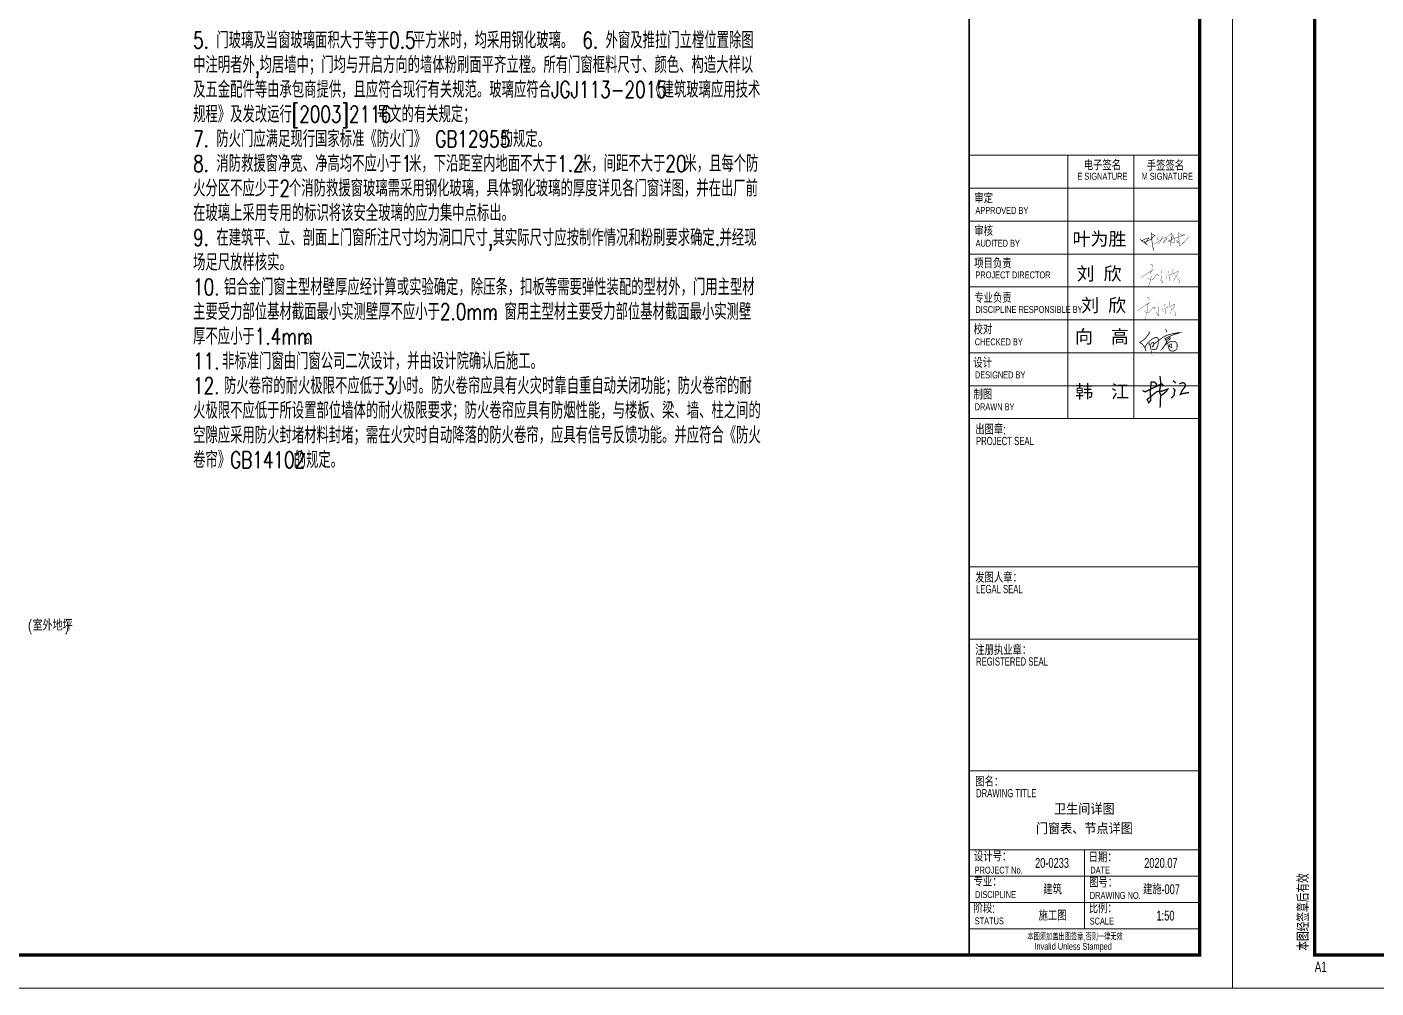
# Model space of a CAD drawing. Extents: x 409931 to 937299, y -508824 to 132289.
# Drawn here: x 636140 to 656635, y -204324 to -189724 of the extents above; entities that cross this region are included whole.
import ezdxf
from ezdxf.enums import TextEntityAlignment as Align

# ---------------------------------------------------------------- set-up
doc = ezdxf.new("R2010")
doc.units = 0
doc.header["$LTSCALE"] = 1500
doc.header["$MEASUREMENT"] = 0
for name, color, linetype in [('00-tk', 151, 'Continuous'), ('A-Hz2(文字标注)', 2, 'Continuous'), ('AXIS', 3, 'Continuous'), ('iicon', 7, 'Continuous'), ('PUB_HATCH', 8, 'Continuous'), ('PUB_TEXT', 7, 'Continuous'), ('签名', 1, 'Continuous')]:
    doc.layers.add(name, color=color, linetype=linetype)
doc.layers.add('TK', color=151, linetype='Continuous', lineweight=13)
doc.layers.add('功能名称', color=255, linetype='Continuous', lineweight=0)
doc.styles.add('_HZTXT', font='txt.shx', dxfattribs={"width": 0.75, "bigfont": 'HZTXT.shx'})
doc.styles.add('_TCH_DIM', font='SIMPLEX', dxfattribs={"bigfont": 'GBCBIG'})
doc.styles.add('DS6HT', font='simhei.ttf', dxfattribs={"width": 0.8})
doc.styles.add('T&D', font='haiwenrs.shx', dxfattribs={"width": 0.7, "bigfont": 'hztxt.shx'})
doc.styles.add('TITLE', font='simhei.ttf', dxfattribs={"width": 0.8})

# ---------------------------------------------------------------- blocks, each defined once
blk = doc.blocks.new('A1')
at = {"layer": 'TK'}
for p, q in [((-42050, 29700), (-42050, 0)), ((0, 0), (0, 29700)), ((-40800, 29200), (-40800, 500)), ((-4000, 29200), (-4000, 500)), ((-500, 500), (-500, 29200)), ((-4000, 12650.04489144497), (-500, 12650.04489144497)), ((-4000, 12650.04489144497), (-500, 12650.04489144497)), ((-4000, 12650.04489144497), (-500, 12650.04489144497)), ((-4000, 12650.04489144497), (-500, 12650.04489144497)), ((-4000, 12650.04489144497), (-500, 12650.04489144497)), ((-500, 12650.04489144497), (-4000, 12650.04489144497)), ((-500, 12650.04489144497), (-4000, 12650.04489144497)), ((-500, 12650.04489144497), (-4000, 12650.04489144497)), ((-4000, 12650.04489144497), (-500, 12650.04489144497)), ((-2500, 8650.044891444966), (-2500, 12650.04489144497)), ((-2500, 12650.04489144497), (-2500, 9450.044891444966)), ((-1500, 9450.044891444966), (-1500, 12650.04489144497)), ((-1499.974673636258, 8650.044891444966), (-1499.974673636258, 12650.04489144497)), ((-500, 12150.04489144497), (-4000, 12150.04489144497)), ((-500, 11650.04489144497), (-4000, 11650.04489144497)), ((-500, 11650.04489144497), (-4000, 11650.04489144497)), ((-500, 11150.04489144497), (-4000, 11150.04489144497)), ((-500, 11150.04489144497), (-4000, 11150.04489144497)), ((-500, 10650.04489144497), (-4000, 10650.04489144497)), ((-500, 10650.04489144497), (-4000, 10650.04489144497)), ((-500, 10150.04489144497), (-4000, 10150.04489144497)), ((-500, 10150.04489144497), (-4000, 10150.04489144497)), ((-500, 9650.044891444966), (-4000, 9650.044891444966)), ((-500, 9650.044891444966), (-4000, 9650.044891444966)), ((-500, 9150.044891444966), (-4000, 9150.044891444966)), ((-500, 9150.044891444966), (-4000, 9150.044891444966)), ((-4000, 8650.044891444966), (-500, 8650.044891444966)), ((-4000, 8650.044891444966), (-500, 8650.044891444966)), ((-500, 8650.044891444966), (-4000, 8650.044891444966)), ((-500, 8650.044891444966), (-4000, 8650.044891444966)), ((-4000, 6400.044891444966), (-500, 6400.044891444966)), ((-500, 5300.044891444966), (-4000, 5300.044891444966)), ((-500, 2100), (-4000, 2100)), ((-2250, 2100), (-2250, 900)), ((-500, 1700), (-4000, 1700)), ((-500, 1300), (-4000, 1300)), ((-500, 900), (-4000, 900)), ((-40800, 500), (-500, 500)), ((-500, 500), (-4000, 500)), ((-42050, 0), (0, 0))]:
    blk.add_line(p, q, dxfattribs=at)
at = {"layer": 'TK', "const_width": 50}
blk.add_lwpolyline([(-40800, 29200), (-500, 29200), (-500, 500), (-40800, 500)], close=True, dxfattribs=at)
at = {"layer": 'TK', "const_width": 25}
blk.add_lwpolyline([(-4000, 500), (-4000, 29200)], dxfattribs=at)
at = {"layer": 'TK'}
blk.add_lwpolyline([(-4000, 3300), (-500, 3300), (-500, 2100), (-4000, 2100)], close=True, dxfattribs=at)
at = {"layer": 'TK', "style": 'T&D', "width": 0.7}
for s, height, p in [('电子签名', 150, (-2260.25917544961, 12423.89008911327)), ('手签签名', 150, (-1302.6533639431, 12417.54459151719)), ('E SIGNATURE', 105, (-2356.755314044654, 12279.10969114304)), ('M SIGNATURE', 105, (-1381.624226398766, 12279.10969114304)), ('审定', 150, (-3922.377303019166, 11921.12846058793)), ('APPROVED BY', 105, (-3906.280650034547, 11759.91275099106)), ('审核', 150, (-3922.803047820926, 11425.85937526636)), ('AUDITED BY', 105, (-3903.679524235427, 11262.0819702046)), ('项目负责', 150, (-3924.59277985245, 10933.29432890657)), ('PROJECT DIRECTOR', 105, (-3905.412393070757, 10780.80447065644)), ('专业负责', 150, (-3923.601319335401, 10408.88333748188)), ('DISCIPLINE RESPONSIBLE BY', 105, (-3905.887204185128, 10255.92793799937)), ('校对', 150, (-3933.671933665872, 9929.359295321628)), ('CHECKED BY', 105, (-3916.39281821996, 9763.145476573147)), ('设计', 150, (-3937.128194160759, 9422.196728373878)), ('DESIGNED BY', 105, (-3914.035912461579, 9262.180701467209)), ('制图', 150, (-3935.000199146569, 8939.164796478115)), ('DRAWN BY', 105, (-3917.191818751395, 8776.535401469097)), ('出图章:', 150, (-3908.956770248711, 8409.251352086663)), ('PROJECT SEAL', 125, (-3896.571242146194, 8248.000412524678)), ('发图人章：', 150, (-3908.956770248711, 6159.251352086663)), ('LEGAL SEAL', 125, (-3896.571242146194, 5998.000412524678)), ('注册执业章：', 150, (-3908.956770248711, 5059.251352086663)), ('REGISTERED SEAL', 125, (-3896.571242146194, 4898.000412524678)), ('图名：', 150, (-3908.956770248711, 3059.206460642628)), ('DRAWING TITLE', 125, (-3896.571242146194, 2897.955521079712)), ('设计号：', 150, (-3928.386574327946, 1922.454251579009)), ('日期：', 150, (-2185.413175821304, 1910.601718081161)), ('PROJECT No.', 105, (-3917.709419459105, 1738.385586056858)), ('专业：', 150, (-3933.634753897786, 1541.126706351526)), ('图号：', 150, (-2178.571369275451, 1527.65330940485)), ('DATE', 105, (-2160.662384808064, 1738.893050373532)), ('DISCIPLINE', 105, (-3912.530496321619, 1367.714791457169)), ('DRAWING NO.', 105, (-2167.504191339016, 1354.577266667038)), ('阶段:', 150, (-3933.510821335018, 1140.215718324296)), ('比例：', 150, (-2184.044814504683, 1135.838168320246)), ('STATUS', 105, (-3916.718687966466, 966.7043579742312)), ('SCALE', 105, (-2170.240184940398, 964.1299880882725)), ('A1', 157.5, (-40800.20180878043, 243.7617157269269))]:
    blk.add_text(s, height=height, dxfattribs=at).set_placement(p)
blk.add_text('本图经签章后有效', height=175, rotation=90, dxfattribs=at).set_placement((-40889.19549184293, 567.4301464566961))
for s, height, p in [('本图须加盖出图签章,否则一律无效', 100, (-2392.078612335026, 781.8125154720619)), ('Invalid Unless Stamped', 105, (-2421.169838242233, 619.9687352012843))]:
    blk.add_text(s, height=height, dxfattribs=at).set_placement(p, align=Align.MIDDLE)
blk = doc.blocks.new('节点1')
at = {"layer": 'PUB_TEXT', "style": '_TCH_DIM', "width": 0.7058823529411765}
for s, p in [('(', (2446, 1799.096571267175)), (')', (2670.595744680851, 1799.096571267175))]:
    blk.add_text(s, height=59.5, dxfattribs=at).set_placement(p)
at = {"layer": 'PUB_TEXT', "style": '_TCH_DIM'}
blk.add_text('室外地坪', height=67.5177304964539, dxfattribs=at).set_placement((2474, 1799.096571267175))
blk = doc.blocks.new('A$C7C122B11')
at = {"layer": 'iicon', "color": 13, "const_width": 7.575757575132871}
for points in [[(100.7970233689994, 315.9515967653133), (199.0888365005376, 382.8778826375492)], [(199.0888365005376, 382.8778826375492), (300.5110004848102, 454.8074805347715)], [(244.3624277019408, 611.0290988776833), (279.0327184172347, 604.8438947247341)], [(322.4230265802471, 465.4405168076046), (254.8083938822383, 392.8854461885057)], [(254.8083938822383, 392.8854461885057), (267.3297972941073, 338.4690845052246)], [(279.0327184172347, 604.8438947247341), (314.94104956917, 590.6175023976248)], [(321.132111500483, 572.0618899385445), (297.6059042114067, 526.2903457558714)], [(300.5110004848102, 454.8074805347715), (344.335052675684, 476.0735530804377)], [(314.94104956917, 590.6175023976248), (321.132111500483, 572.0618899385445)], [(553.5673253951827, 440.1709960661829), (553.0463167116977, 381.2844891168643)], [(553.0463167116977, 381.2844891168643), (555.0409374145092, 297.5777777298354)], [(718.076247107354, 415.8895953928587), (741.3754803164627, 413.2289288535248)], [(745.3690204735612, 399.9279449097812), (719.4071405762808, 368.0041741926688)], [(741.3754803164627, 413.2289288535248), (745.3690204735612, 399.9279449097812)], [(850.2705939338775, 438.960449161008), (849.5862326928183, 402.7140348185785)], [(849.5862326928183, 402.7140348185785), (862.5925352753841, 373.3071870035492)], [(857.8002870868659, 469.0512536286842), (850.2705939338775, 438.960449161008)], [(872.1753121516667, 485.4648040432949), (857.8002870868659, 469.0512536286842)], [(862.5925352753841, 373.3071870035492), (875.5979781077476, 363.0487767131999)], [(875.5979781077476, 363.0487767131999), (896.819194834563, 363.0487767131999)], [(896.819194834563, 363.0487767131999), (924.1996627316112, 381.513727335725)], [(924.1996627316112, 381.513727335725), (974.1709295882613, 413.6564017615747)], [(991.2842593678506, 378.0944138225168), (970.7482636321802, 334.3254158007912)], [(974.1709295882613, 413.6564017615747), (997.4443702884018, 421.1789854408707)], [(1009.766311629792, 410.9210449010134), (991.2842593678506, 378.0944138225168)], [(997.4443702884018, 421.1789854408707), (1009.766311629792, 410.9210449010134)], [(0.0007576050702482, 250.9024336845614), (100.7970233689994, 315.9515967653133)], [(179.9224229973042, 234.3780221641064), (213.8051824355498, 214.250624705106)], [(219.8604038188932, 60.7831532410346), (189.0452334616566, -0.0002060187980533)], [(213.8051824355498, 214.250624705106), (248.6035759460647, 200.5268653577659)], [(254.2762084448477, 164.2658887512516), (219.8604038188932, 60.7831532410346)], [(248.6035759460647, 200.5268653577659), (284.3176035295473, 195.037831369089)], [(269.9907244815258, 260.035791651113), (254.2762084448477, 164.2658887512516)], [(267.3297972941073, 338.4690845052246), (269.9907244815258, 260.035791651113)], [(284.3176035295473, 195.037831369089), (312.2474518701201, 200.0697981715202)], [(312.2474518701201, 200.0697981715202), (331.4783466457156, 219.739658693783)], [(331.4783466457156, 219.739658693783), (382.2285472766962, 294.8917446665)], [(382.2285472766962, 294.8917446665), (411.197833733866, 328.3370370857883)], [(411.197833733866, 328.3370370857883), (434.3741226493148, 348.9182134775911)], [(434.3741226493148, 348.9182134775911), (447.8928364126477, 348.9182134775911)], [(447.8928364126477, 348.9182134775911), (455.0012519170996, 315.0120958685875)], [(455.0012519170996, 315.0120958685875), (462.0279911428223, 291.8895695514511)], [(462.0279911428223, 291.8895695514511), (484.7589294016361, 335.2447174279951)], [(534.5625449493527, 157.8105780906044), (508.7167313428363, 209.4535331269726)], [(574.5237390289549, 108.0541408546269), (534.5625449493527, 157.8105780906044)], [(555.0409374145092, 297.5777777298354), (561.1933105823118, 211.5237233529333)], [(561.1933105823118, 211.5237233529333), (572.472374806297, 133.6654050473589)], [(572.472374806297, 133.6654050473589), (574.5237390289549, 108.0541408546269)], [(674.2358596608974, 309.3520727169234), (685.6524839333723, 266.1284549657721)], [(685.6524839333723, 266.1284549657721), (692.2622442622667, 224.1059891108889)], [(692.2622442622667, 224.1059891108889), (691.6612788005733, 210.8989552564453)], [(725.6901957900262, 308.6375822850969), (755.2991364721672, 327.3519703953061)], [(755.2991364721672, 327.3519703953061), (790.3451380701738, 346.0658887554891)], [(755.8106879024997, 295.5094665060751), (764.9249008636688, 257.2642640059348)], [(762.4943867573747, 217.8052263474092), (761.8865432932507, 180.1674111774191)], [(761.8865432932507, 180.1674111774191), (763.1022302216153, 159.5275159792509)], [(764.9249008636688, 257.2642640059348), (762.4943867573747, 217.8052263474092)], [(790.3451380701738, 346.0658887554891), (816.9320564377123, 356.932625876274)], [(825.9964038813487, 342.4441127988975), (799.4086257637248, 314.6743452963419)], [(816.9320564377123, 356.932625876274), (835.0598915747834, 355.7248974735849)], [(835.0598915747834, 355.7248974735849), (825.9964038813487, 342.4441127988975)], [(892.1808419503502, 201.1333131864667), (875.7338186554844, 163.8633126171771)], [(909.4291525277076, 232.7930841515772), (892.1808419503502, 201.1333131864667)], [(920.8311610448873, 283.4580187543761), (909.4291525277076, 232.7930841515772)], [(923.0759690859123, 310.7749468248803), (920.8311610448873, 283.4580187543761)], [(950.8966291378019, 293.9757312922738), (936.5216040732339, 278.9300941831898)], [(970.7482636321802, 334.3254158007912), (950.8966291378019, 293.9757312922738)], [(980.2123949669768, 231.2062671370804), (1007.238645739155, 207.4293784452602)], [(1033.078441093443, 121.2193669192493), (1002.25037448178, 119.1928634850774)], [(1007.238645739155, 207.4293784452602), (1027.810750987381, 170.7569004462566)], [(1027.810750987381, 170.7569004462566), (1032.673498700839, 145.9395145112649)], [(1032.673498700839, 145.9395145112649), (1033.078441093443, 121.2193669192493)]]:
    blk.add_lwpolyline(points, dxfattribs=at)
blk = doc.blocks.new('A$C2CD672AE')
at = {"layer": '签名', "const_width": 40}
for points in [[(540.0881397943012, 958.3370811040513), (550.8489124546759, 861.0706685180776), (567.3179551581852, 712.2073151967488), (523.0104887406342, 494.9340344476514), (559.0191287468188, 371.9746074373834), (543.1768800984137, 0.8530088732950389)], [(934.9487146656029, 820.1810444663279), (1023.226905263495, 748.7558213393204)], [(9.920812285970896, 523.2925402219407), (85.64476809604093, 480.0337748597376), (394.0206144819967, 628.6754554281943), (590.4196245889179, 723.3426586687565), (642.8136640558951, 671.9342207829468)], [(461.6739908079617, 655.8767074788921), (413.9479712764733, 738.226304418873), (354.7637216071598, 782.187037571799), (273.5597426663153, 780.4759910698049), (253.3334755222313, 599.6754109035246), (239.4850451382808, 475.8856759928167), (250.6432823608629, 353.0214769686572), (261.9919008868746, 228.0609749183059), (196.5405086646788, 147.6520239780657), (147.917758084368, 247.6385617624037), (315.6064654956572, 382.7673622812144), (446.4496776717715, 488.2049113581888), (599.5712998132221, 501.6631575371139), (775.4302235315554, 563.8311803708784), (726.707836158108, 488.150277487468), (613.1219024430029, 393.5601171250455), (559.0191287468188, 371.9746074373834)], [(945.4105769763701, 587.0399905960076), (993.8340539853089, 536.6299283201806), (976.9954374949448, 454.7190612549894), (974.9030650327913, 387.5056448946707), (886.5252376566641, 288.7475507552736)], [(1126.251339889597, 719.3609199295752), (1222.998657129239, 757.1794348801486), (1271.322497345041, 748.7558213393204), (1304.99973032577, 710.9811793784611), (1309.184475250077, 645.8736663977616), (1216.621902949642, 526.1442843894474), (1158.283402010333, 403.9466909407638), (1244.02201854391, 429.4920936296694), (1357.50831548078, 448.4013511012308), (1418.48602727754, 454.7190612549894)]]:
    blk.add_lwpolyline(points, dxfattribs=at)
blk = doc.blocks.new('A$C3CB17D36')
at = {"const_width": 19.8}
for points in [[(80.04379926508409, 483.3245182275459), (81.90662597743358, 436.2608653112984), (-4.34517220401176, 331.2727085075858), (-78.27530148279766, 262.4873684884878), (-162.3526845840388, 213.9755951842744), (-95.67428008083516, 171.601331080441), (-53.63557197838236, 121.6414522278392), (-13.77129550796963, 42.71932143150843), (0, 0)], [(-28.95940501802397, 72.78829725229298), (10.14727037428383, 153.4999226881337), (71.03089262000867, 228.0777145799366), (167.4787394450614, 307.1438412381794), (247.932097412624, 338.2782589242815), (277.6491035087529, 336.8301459561044), (299.393270862638, 320.9009107259553), (315.3389814508046, 280.3537624566088), (313.8893713973303, 213.0165279858957), (303.7463548456508, 143.1892565552043), (282.0021874917657, 93.95343047679853), (255.9092065293153, 43.26949143021193), (210.971294871757, 29.51242194243605), (146.4636474923609, 44.71760439838908)], [(64.5606629194881, 180.116118694219), (92.82805896214268, 156.2222658489991), (110.9481846305207, 112.0548314493135), (117.471429871126, 72.23174337394448), (101.8881217963281, 134.1385486491563), (134.8892941173835, 190.4118413703618), (181.276832380252, 221.5462590564603), (200.8465681020898, 208.5132497626655), (197.9473479951484, 167.2420412993342), (178.3776122733179, 104.97320592713), (156.6334449194328, 102.0769799907794), (195.0945020384024, 158.1645863071826), (241.4356495992397, 199.8245719536098), (314.832404044726, 256.8222468681452), (384.7038751147629, 311.6321337773879), (440.2388931854512, 349.2138049200694), (503.2969305113802, 382.5203957683261), (608.641771453491, 419.6374419611639), (706.4904500626872, 439.1869633216447), (790.5678497157642, 454.3921457776014), (852.1762769882189, 454.3921457776014), (715.912931962077, 416.0171632506172), (599.219306105937, 368.2294501403885), (536.1612522281721, 337.0950324542864), (477.4520450626515, 306.6846675423803), (499.1458782743503, 274.3440665564449), (516.5283877926486, 239.6149461754649), (509.5753906060636, 195.624718617124), (467.4001295411654, 130.7052330496408), (427.2981192994703, 62.49641516694101), (399.4860808976155, 42.81658003706252), (467.4001295411654, 130.7052330496408), (525.6854940584817, 186.8616574146727), (612.8627055544857, 233.2623446866855), (671.6553836437306, 241.9633764458667), (728.9963992514749, 239.7881166511215), (768.9173657702268, 207.1592642487194), (790.6924188555495, 168.7297240068583), (790.6924188555495, 121.5991520058196), (781.9823943110532, 49.09058369179547), (744.2389546182239, 15.73664716440908), (691.9787907993959, -10.36644069334579), (628.831092161985, 1.234934985561267), (594.7168086728998, 22.98750325383298), (580.2001010987369, 54.16618740626654), (572.9417555875771, 97.67132394280634), (582.3776113728236, 119.4238922110781), (601.2493394951525, 157.1283483279512), (634.6377751916516, 176.7056642212665), (651.3319930399011, 158.5785239977085), (649.1544827658145, 128.8500080952435), (647.7028202843139, 80.99435196921695), (582.3776113728236, 119.4238922110781)], [(484.4964084001258, 543.1565462122599), (520.1129202386364, 516.2902290898237), (530.2890735718538, 479.2582878867397)], [(510.8277125129171, 203.5479097504467), (545.3600029207446, 247.0389727405491), (596.8943189469865, 292.7193690718304), (620.1210676174887, 320.9977093045381), (594.7168086728998, 336.9495971531433), (562.0542207689941, 311.5716008401614), (533.7466203095755, 289.8190251521009), (502.7242833371347, 269.0094735791463)], [(572.9417555875771, 97.67132394280634), (557.6992002208208, 137.5510398544247), (556.9733689800705, 178.155832471235), (546.4555307543778, 197.9166563165199)]]:
    blk.add_lwpolyline(points, dxfattribs=at)
blk = doc.blocks.new('5635634563456')
at = {"layer": 'AXIS', "color": 1, "ltscale": 1000}
for points, const_width in [([(456321.4968735353, 227083.6384566817), (456323.2518110435, 227002.9642946861), (456339.923411436, 226888.9681871878), (456349.6981607412, 226736.0108994469), (456363.6954416105, 226550.7854877579), (456388.532304615, 226376.7655627667), (456411.5566266934, 226211.2360450205), (456434.0624306019, 226115.2150155564), (456453.9713605533, 225981.1316658578), (456460.4231145977, 225937.6801696795)], 35), ([(455637.881451799, 226630.6213626868), (456046.0826958741, 226314.4769262232), (455897.5426243895, 226527.8115043262)], 35), ([(455725.8766600048, 226494.9224269953), (455792.5862253162, 226558.9228373328), (455885.0902339679, 226610.4786683344), (455980.262530829, 226658.4789645543), (456073.6559397471, 226692.2569371139), (456140.3655050584, 226710.9236907846), (456191.064816652, 226720.701538301), (456170.6072119614, 226678.9235086825), (456121.686875721, 226626.4787824521), (456065.6508128881, 226550.0338850452), (456000.0353318462, 226460.5206597582), (455930.452706912, 226406.9219377478)], 35), ([(456000.0353318462, 226460.5206597582), (456119.9079003677, 226541.1449327576), (456209.4857602907, 226583.6135769482), (456284.2164485542, 226618.512218124), (456362.4392675342, 226642.2432941236), (456383.3917896016, 226666.6723198801), (456371.5116747126, 226711.4954200025), (456436.4431387742, 226771.1241524457), (456483.8255773943, 226814.0919121376), (456540.8600411944, 226856.1827712426), (456583.855179749, 226882.4895581832)], 35), ([(456540.8600411944, 226856.1827712426), (456496.9873901805, 226883.3664587701), (456453.1147391666, 226906.1656894964), (456403.9774504486, 226929.8418208096), (456346.9429866484, 226954.3948065765), (456330.271386256, 226973.6864810884)], 35), ([(456510.8857225387, 226355.5845014946), (456597.6053515714, 226398.629718893), (456645.2724856871, 226426.1786893986), (456716.4860438754, 226465.7802912505), (456769.3218391358, 226501.938323689), (456843.4069145868, 226554.1665466337), (456901.4114584023, 226589.1766457125), (456971.6375419165, 226633.0344078309), (457083.0005074486, 226688.3587707739), (457147.3722830674, 226723.740611484), (457209.8128145108, 226743.6831337169), (457243.2860818899, 226739.1799760944), (457254.8729350695, 226714.7343423723), (457255.5167122647, 226661.3398711723), (457241.354925125, 226610.5186658517), (457205.6544421404, 226553.8616520641), (457186.7061093366, 226523.7904635769), (457156.3219661206, 226496.478454978), (457120.737826306, 226465.7663128794), (457078.6839223526, 226439.9034660875), (457051.1871625321, 226435.8624251095), (457075.4490402833, 226473.8484409685), (457119.603461876, 226542.9795517616), (457168.4528612911, 226613.669473737), (457233.2657095136, 226691.5472233813), (457285.0244344958, 226753.7797157742), (457337.5917925849, 226799.8479058556), (457415.157023535, 226882.8642523419), (457487.295995052, 226939.7263283721), (457542.1622452299, 226981.357469761), (457582.80394764, 227001.6653211052), (457584.8359759438, 226953.941824313), (457565.531226301, 226822.9559986099), (457537.0820433549, 226675.7238918315), (457514.7414449996, 226502.0919935046), (457509.0472728573, 226325.6831049196), (457519.7576625017, 226215.8188286116)], 20), ([(456722.7335235053, 226779.7802241481), (456706.6953858873, 226722.1333756072), (456709.1424385119, 226662.2206930844), (456719.7459253036, 226611.6821461128), (456740.1374477731, 226592.9339211438), (456760.1210261597, 226585.5976752458), (456773.5794222485, 226591.3036647812)], 20), ([(456473.7164835172, 226131.6091075262), (456467.8449557837, 226097.5761104271), (456460.4231145977, 225937.6801696795)], 10)]:
    blk.add_lwpolyline(points, dxfattribs=dict(at, const_width=const_width))
for points in [[(457040.6918023378, 226827.7845800929, 20, 20, 0), (456956.8193904918, 226700.3447395913, 20, 20, 0), (456928.2864684347, 226631.251312051, 20, 20, 0), (456875.2497231229, 226502.8210548261, 20, 20, 0), (456834.0922933408, 226422.8359672434, 20, 20, 0), (456811.7780929098, 226395.7834826446, 20, 20, 0), (456724.1729237637, 226364.2658120954, 20, 0, 0)], [(457511.8943589285, 226413.8875492121, 20, 20, 0), (457568.290770911, 226678.2049373683, 20, 20, 0), (457590.6067167957, 226782.7947919906, 20, 20, 0), (457627.3747450841, 226841.122022116, 20, 20, 0), (457636.1324062726, 226855.0148018837, 20, 20, 0), (457670.2982945656, 226830.3979818893, 20, 20, 0), (457683.7118491472, 226787.501867116, 20, 20, 0), (457720.8650235701, 226668.6872140308, 20, 20, 0), (457721.2699767961, 226592.6818491317, 20, 20, 0), (457721.7555783013, 226501.5396696671, 20, 20, 0), (457712.3275488015, 226436.2896650262, 20, 20, 0), (457674.7695085629, 226435.3960180739, 20, 20, 0), (457629.1632481651, 226445.2263652151, 20, 20, 0), (457579.0858611803, 226451.4820322806, 20, 20, 0), (457468.2000687247, 226480.0794728851, 20, 20, 0), (457411.8629646617, 226504.2085864616, 20, 20, 0), (457344.7950169333, 226517.6136136783, 20, 20, 0), (457423.4881035726, 226562.2971146227, 20, 20, 0), (457641.6825949113, 226659.7070774816, 20, 20, 0), (457902.8006357316, 226748.1803862849, 20, 20, 0), (458181.951370434, 226842.763621807, 20, 20, 0), (458298.3834971389, 226875.2954487913, 20, 20, 0), (458384.2305086917, 226894.0625422546, 20, 20, 0), (458348.859824941, 226902.3944818272, 20, 20, 0), (458319.8952705974, 226902.3944818272, 20, 20, 0), (458243.9730919132, 226890.5529100445, 20, 20, 0), (458219.1516571922, 226886.6815142799, 20, 20, 0), (458165.8566513238, 226893.184349937, 20, 20, 0), (458107.927630047, 226921.2532881675, 20, 20, 0), (458072.3802899878, 226956.7780035156, 20, 20, 0), (458038.1494371435, 226986.162615559, 20, 20, 0), (458000.0202577069, 227028.8059663217, 20, 20, 0), (457974.1065866552, 227048.6420591747, 20, 20, 0), (457984.5822795216, 226931.2784559725, 20, 20, 0), (458001.2774807074, 226820.344626676, 20, 20, 0), (458012.5691491499, 226590.4221508706, 20, 20, 0), (458015.8896978883, 226522.808689595, 20, 20, 0), (457984.3999415407, 226422.8282168595, 20, 20, 0), (457948.0055952329, 226430.1024596857, 20, 20, 0), (457915.4932297827, 226448.045567386, 20, 20, 0), (457886.3777177723, 226495.0856463912, 20, 20, 0), (457874.8323141872, 226513.7388198816, 20, 20, 0), (457864.5410400594, 226548.4301091612, 20, 20, 0), (457913.06689341, 226534.8515287034, 20, 20, 0), (457962.0780489994, 226508.179320385, 20, 20, 0), (457984.8852437794, 226485.871639309, 20, 20, 0), (458023.385732263, 226448.2143725278, 20, 20, 0), (458044.263004124, 226386.2514791533, 20, 20, 0), (458038.7761693213, 226328.3714732277, 20, 20, 0), (458028.4120994662, 226265.6173984466, 20, 20, 0), (458030.8506732873, 226227.233806343, 20, 20, 0), (458031.8775293899, 226211.0709059424, 20, 20, 0), (458086.9386578655, 226240.0283524219, 20, 20, 0), (458165.5836688146, 226297.9083583475, 20, 20, 0), (458305.6771911951, 226444.7871767898, 20, 20, 0), (458436.8802073263, 226588.2352047257, 20, 20, 0), (458486.8104919657, 226642.8254197755, 20, 0, 0), (458657.4685183892, 226830.8808123577, 0, 0, 0)]]:
    blk.add_lwpolyline(points, format="xyseb", dxfattribs=at)
blk = doc.blocks.new('签名')
at = {"xscale": 1.132661029987503, "yscale": 1.132661029972951, "zscale": 1.132661029967055}
for p in [(-1750.197286959738, 4063.984869675944), (-1860.01269934047, 3062.006437591277)]:
    blk.add_blockref('A$C7C122B11', p, dxfattribs=at)
at = {"layer": '00-tk', "xscale": 1.200000000011642, "yscale": 1.19999999999709, "zscale": 1.2}
blk.add_blockref('A$C3CB17D36', (-1598.663731149863, 2124.214383500046), dxfattribs=at)
at = {"layer": 'AXIS', "xscale": 0.5, "yscale": 0.5, "zscale": 0.5}
blk.add_blockref('5635634563456', (-229602.1122756614, -107802.1992520302), dxfattribs=at)
at = {"layer": '签名'}
blk.add_blockref('A$C2CD672AE', (-1712.888165873941, 398.6887109705713), dxfattribs=at)
at = {"layer": '功能名称', "color": 7, "style": 'DS6HT'}
for s, p in [('叶为胜', (-3829.900751179666, 5325.834194287425)), ('刘 欣', (-3706.161323272157, 4268.687556041172)), ('刘 欣', (-3567.169852778083, 3309.254102484323)), ('向  高', (-3757.272502305452, 2357.133938182844)), ('韩  江', (-3749.501883157063, 689.2682582947891))]:
    blk.add_text(s, height=400, dxfattribs=at).set_placement(p)

msp = doc.modelspace()

# ---------------------------------------------------------------- block references
at = {"layer": '00-tk', "xscale": 0.5, "yscale": 0.5, "zscale": 0.5}
msp.add_blockref('签名', (653939.5471568357, -195705.9348594212), dxfattribs=at)
at = {"layer": 'PUB_HATCH', "xscale": 2.5, "yscale": 2.5, "zscale": 2.5}
msp.add_blockref('节点1', (630040.5, -203393.7420820422), dxfattribs=at)
at = {"layer": 'TK'}
for p in [(654454.8286021762, -204323.5057666604), (696504.8286021762, -204323.5057666604)]:
    msp.add_blockref('A1', p, dxfattribs=at)

# ---------------------------------------------------------------- texts
at = {"layer": 'A-Hz2(文字标注)', "style": '_HZTXT', "width": 0.75}
for s, p in [('门玻璃及当窗玻璃面积大于等于', (639016.3924638346, -190049.297207966, 1.500034106051824e-08)), ('平方米时，均采用钢化玻璃。', (642001.9693869115, -190049.297207966, 1.500034106051824e-08)), ('外窗及推拉门立樘位置除图', (644929.8540022961, -190049.297207966, 1.500034106051824e-08)), ('5.', (638663.0270792192, -190049.297207966, 1.500034106051824e-08)), ('0.5', (641641.3924638346, -190049.297207966, 1.500034106051824e-08)), ('6.', (644576.4886176807, -190049.297207966, 1.500034106051824e-08)), ('中注明者外', (638663.0270792192, -190424.297207966, 1.500034106051824e-08)), ('均居墙中；门均与开启方向的墙体粉刷面平齐立樘。所有门窗框料尺寸、颜色、构造大样以', (639672.6424638346, -190424.297207966, 1.500034106051824e-08)), (',', (639600.5270792192, -190424.297207966, 1.500034106051824e-08)), ('及五金配件等由承包商提供，且应符合现行有关规范。玻璃应符合', (638663.0270792192, -190799.297207966, 1.500034106051824e-08)), ('JGJ113-2015', (644100.5270792192, -190799.297207966, 1.500034106051824e-08)), ('《建筑玻璃应用技术', (645593.3155407577, -190799.297207966, 1.500034106051824e-08)), ('规程》及发改运行', (638663.0270792192, -191174.297207966, 1.500034106051824e-08)), ('[2003]2116', (640163.0270792192, -191174.297207966, 1.500034106051824e-08)), ('号文的有关规定；', (641453.8924638346, -191174.297207966, 1.500034106051824e-08)), ('7.', (638663.0270792192, -191549.297207966, 1.500034106051824e-08)), ('防火门应满足现行国家标准《防火门》', (639016.3924638346, -191549.297207966, 1.500034106051824e-08)), ('GB12955', (642340.9116946039, -191549.297207966, 1.500034106051824e-08)), ('的规定。', (643336.1040022961, -191549.297207966, 1.500034106051824e-08)), ('8.', (638663.0270792192, -191924.297207966, 1.500034106051824e-08)), ('消防救援窗净宽、净高均不应小于', (639016.3924638346, -191924.297207966, 1.500034106051824e-08)), ('1', (641828.8924638346, -191924.297207966, 1.500034106051824e-08)), ('米，下沿距室内地面不大于', (641944.2770792192, -191924.297207966, 1.500034106051824e-08)), ('1.2', (644194.2770792192, -191924.297207966, 1.500034106051824e-08)), ('米，间距不大于', (644526.00784845, -191924.297207966, 1.500034106051824e-08)), ('20', (645838.50784845, -191924.297207966, 1.500034106051824e-08)), ('米，且每个防', (646126.9693869115, -191924.297207966, 1.500034106051824e-08)), ('火分区不应少于', (638663.0270792192, -192299.297207966, 1.500034106051824e-08)), ('个消防救援窗玻璃需采用钢化玻璃，具体钢化玻璃的厚度详见各门窗详图，并在出厂前', (640119.75784845, -192299.297207966, 1.500034106051824e-08)), ('2', (639975.5270792192, -192299.297207966, 1.500034106051824e-08)), ('在玻璃上采用专用的标识将该安全玻璃的应力集中点标出。', (638663.0270792192, -192674.297207966, 1.500034106051824e-08)), ('9.', (638663.0270792192, -193049.297207966, 1.500034106051824e-08)), ('在建筑平、立、剖面上门窗所注尺寸均为洞口尺寸', (639016.3924638346, -193049.297207966, 1.500034106051824e-08)), ('其实际尺寸应按制作情况和粉刷要求确定', (643213.50784845, -193049.297207966, 1.500034106051824e-08)), ('并经现', (646660.6232330654, -193049.297207966, 1.500034106051824e-08)), (',', (643141.3924638346, -193049.297207966, 1.500034106051824e-08)), ('.', (646588.50784845, -193049.297207966, 1.500034106051824e-08)), ('场足尺放样核实。', (638663.0270792192, -193424.297207966, 1.500034106051824e-08)), ('10.', (638663.0270792192, -193799.297207966, 1.500034106051824e-08)), ('铝合金门窗主型材壁厚应经计算或实验确定，除压条，扣板等需要弹性装配的型材外，门用主型材', (639131.7770792192, -193799.297207966, 1.500034106051824e-08)), ('主要受力部位基材截面最小实测壁厚不应小于', (638663.0270792192, -194174.297207966, 1.500034106051824e-08)), ('2.0mm', (642413.0270792192, -194174.297207966, 1.500034106051824e-08)), ('，窗用主型材主要受力部位基材截面最小实测壁', (643206.2963099885, -194174.297207966, 1.500034106051824e-08)), ('厚不应小于', (638663.0270792192, -194549.297207966, 1.500034106051824e-08)), ('1.4mm', (639600.5270792192, -194549.297207966, 1.500034106051824e-08)), ('。', (640364.9501561424, -194549.297207966, 1.500034106051824e-08)), ('11.', (638663.0270792192, -194924.297207966, 1.500034106051824e-08)), ('非标准门窗由门窗公司二次设计，并由设计院确认后施工。', (639102.9309253731, -194924.297207966, 1.500034106051824e-08)), ('12.', (638663.0270792192, -195299.297207966, 1.500034106051824e-08)), ('防火卷帘的耐火极限不应低于', (639131.7770792192, -195299.297207966, 1.500034106051824e-08)), ('3', (641569.2770792192, -195299.297207966, 1.500034106051824e-08)), ('小时。防火卷帘应具有火灾时靠自重自动关闭功能；防火卷帘的耐', (641713.50784845, -195299.297207966, 1.500034106051824e-08)), ('火极限不应低于所设置部位墙体的耐火极限要求；防火卷帘应具有防烟性能，与楼板、梁、墙、柱之间的', (638663.0270792192, -195674.297207966, 1.500034106051824e-08)), ('空隙应采用防火封堵材料封堵；需在火灾时自动降落的防火卷帘，应具有信号反馈功能。并应符合《防火', (638663.0270792192, -196049.297207966, 1.500034106051824e-08)), ('卷帘》', (638663.0270792192, -196424.297207966, 1.500034106051824e-08)), ('GB14102', (639225.5270792192, -196424.297207966, 1.500034106051824e-08)), ('的规定。', (640191.8732330654, -196424.297207966, 1.500034106051824e-08))]:
    msp.add_text(s, height=250, dxfattribs=at).set_placement(p)
at = {"layer": 'TK', "color": 3, "style": 'TITLE', "width": 0.9}
for s, p in [('卫生间详图', (652203.2869682722, -201675.0250250647)), ('门窗表、节点详图', (652203.2869682722, -201971.0250250647))]:
    msp.add_text(s, height=150, dxfattribs=at).set_placement(p, align=Align.CENTER)
at = {"layer": 'TK', "color": 2, "style": 'T&D', "width": 0.7}
for s, p in [('20-0233', (651712.2204729356, -202497.9671295131)), ('2020.07', (653366.7204729356, -202497.9671295131)), ('建筑', (651721.3010025732, -202897.9671295131)), ('建施-', (653260.5466138311, -202897.9671295131)), ('施工图', (651721.3010025732, -203297.9671295131)), ('1:50', (653436.1949473806, -203297.9671295131))]:
    msp.add_text(s, height=150, dxfattribs=at).set_placement(p, align=Align.CENTER)
at = {"layer": 'TK', "color": 3, "style": 'T&D', "width": 0.7}
msp.add_text('007', height=150, dxfattribs=at).set_placement((653420.9886939265, -202897.9671295131))

doc.saveas('drawing.dxf')
